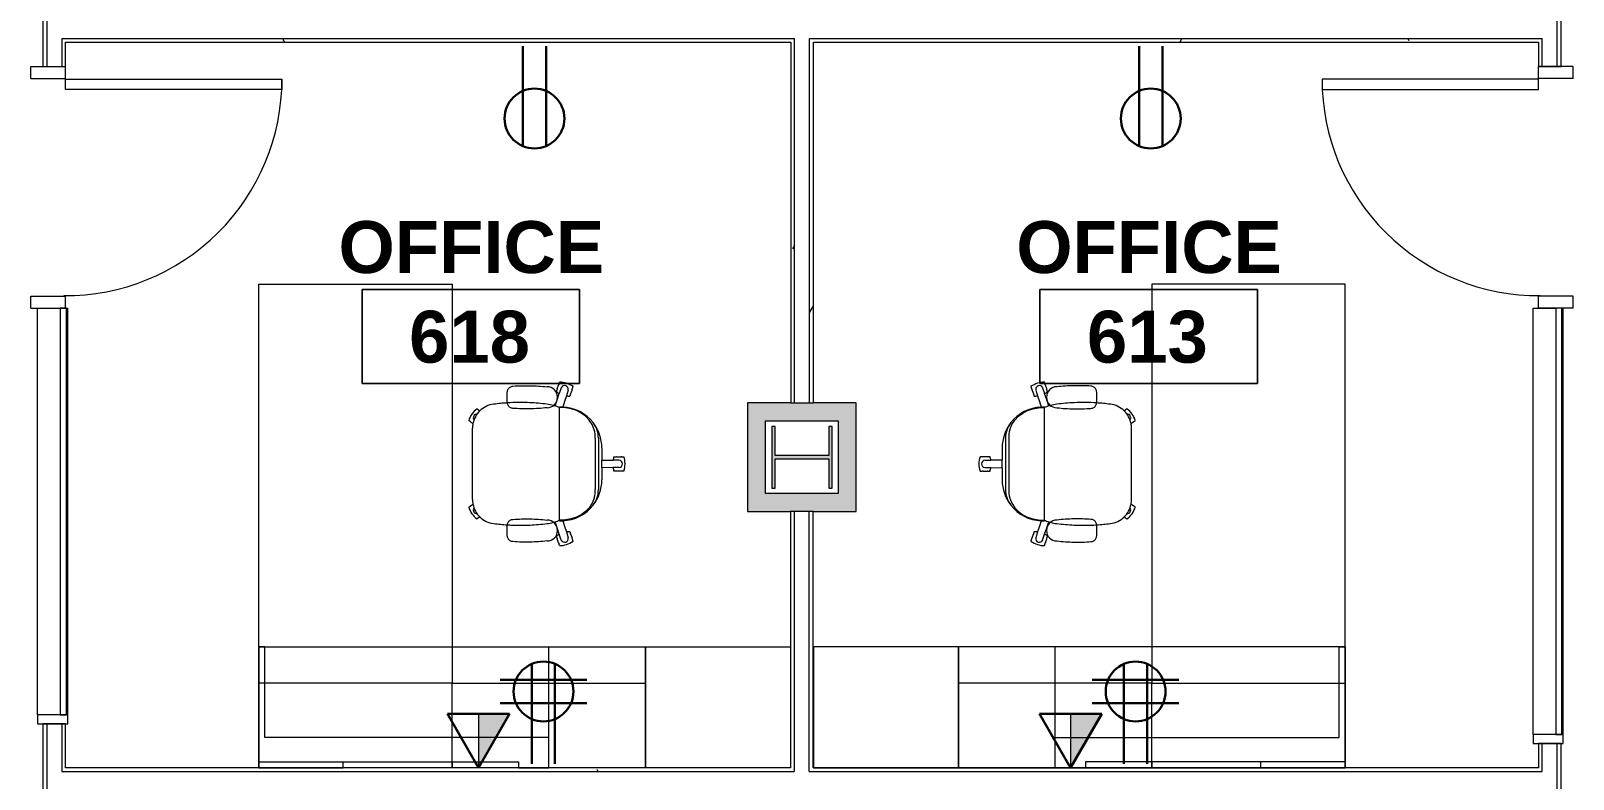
# Model space of a CAD drawing. Header units: inches. Extents: x -1180 to 2011, y -268 to 2143.
# Drawn here: x -905.2 to -649.9, y 920.9 to 1044.6 of the extents above; entities that cross this region are included whole.
import ezdxf

# ---------------------------------------------------------------- set-up
doc = ezdxf.new("R2010")
doc.units = ezdxf.units.IN
doc.header["$MEASUREMENT"] = 0
for name, color, linetype, lineweight in [('A-ANNO-NOTE', 131, 'Continuous', 13), ('A-AREA-IDEN', 2, 'Continuous', 9), ('A-DOOR', 31, 'Continuous', 13), ('A-DOOR-FRAM', 31, 'Continuous', 20), ('A-GLAZ-CURT', 52, 'Continuous', 9), ('A-GLAZ-CWMG', 51, 'Continuous', 13), ('A-WALL', 113, 'Continuous', 13), ('A-WALL-PATT', 111, 'Continuous', 13), ('I-FURN', 30, 'Continuous', 9), ('I-WALL', 2, 'Continuous', 13), ('S-COLS', 52, 'Continuous', 13)]:
    doc.layers.add(name, color=color, linetype=linetype, lineweight=lineweight)
doc.styles.add('Swis721 Lt BT_B', font='', dxfattribs={"height": 8.583975})
doc.styles.get('Swis721 Lt BT_B').set_extended_font_data('Swis721 Lt BT', bold=True)
pattern_1 = [(0, (0, 0), (30.72, 7.68), [1.267, -21.773, 1.267, -21.773, -122.88]), (0, (0, 0), (30.72, 7.68), [-46.08, 1.267, -44.813, 1.267, -21.773, -53.76]), (0, (0, 0), (30.72, 7.68), [-115.2, 1.267, -14.093, 1.267, -37.133]), (120, (11.52, 3.84), (-22.011075, 22.7643), [1.267, -21.773, 1.267, -21.773, -122.88]), (120, (11.52, 3.84), (-22.011075, 22.7643), [-46.08, 1.267, -44.813, 1.267, -21.773, -53.76]), (120, (11.52, 3.84), (-22.011075, 22.7643), [-115.2, 1.267, -14.093, 1.267, -37.133]), (240, (15.36, 19.2), (-8.708925, -30.4443), [1.267, -21.773, 1.267, -21.773, -122.88]), (240, (15.36, 19.2), (-8.708925, -30.4443), [-46.08, 1.267, -44.813, 1.267, -21.773, -53.76]), (240, (15.36, 19.2), (-8.708925, -30.4443), [-115.2, 1.267, -14.093, 1.267, -37.133])]

# ---------------------------------------------------------------- blocks, each defined once
blk = doc.blocks.new('HP-Bearing Pile-Column - HP10X57-5580024-6TH FLOOR POWER _ SIGNAL')
at = {"layer": 'S-COLS', "lineweight": 9}
blk.add_hatch(color=7, dxfattribs=at).paths.add_polyline_path([(-5.1, 5), (-5.1, 4.435), (-0.2825, 4.435), (-0.2825, -4.435), (-5.1, -4.435), (-5.1, -5), (5.1, -5), (5.1, -4.435), (0.2825, -4.435), (0.2825, 4.435), (5.1, 4.435), (5.1, 5), (-4.9623, 5)], flags=0)
at = {"layer": 'S-COLS', "color": 8, "lineweight": 20}
for p, q in [((5.1, 5), (-5.1, 5)), ((-5.1, 5), (-5.1, 4.435)), ((-5.1, 4.435), (-0.2825, 4.435)), ((-0.2825, 4.435), (-0.2825, -4.435)), ((0.2825, -4.435), (0.2825, 4.435)), ((0.2825, 4.435), (5.1, 4.435)), ((5.1, 4.435), (5.1, 5)), ((-0.2825, -4.435), (-5.1, -4.435)), ((-5.1, -4.435), (-5.1, -5)), ((-5.1, -5), (5.1, -5)), ((5.1, -4.435), (0.2825, -4.435)), ((5.1, -5), (5.1, -4.435))]:
    blk.add_line(p, q, dxfattribs=at)
blk = doc.blocks.new('Single Flush - OTJ_SOLIDFLUSH_ALUM-5011040-6TH FLOOR POWER _ SIGNAL')
at = {"layer": 'A-DOOR', "lineweight": 20}
for p, q in [((16.15625, -1.875), (17.90625, -1.875)), ((16.15625, -37.6875), (16.15625, -1.875)), ((17.90625, -1.875), (17.90625, -37.6875)), ((17.90625, -37.6875), (16.15625, -37.6875))]:
    blk.add_line(p, q, dxfattribs=at)
at = {"layer": 'A-DOOR', "lineweight": 9}
blk.add_arc((17.90625, -1.875), 35.8125, 179.5, 270, dxfattribs=at)
at = {"layer": 'A-DOOR-FRAM'}
for p, q in [((-20, 3.875), (-20, -1.875)), ((-20, 3.875), (-18, 3.875)), ((-18, 3.875), (-18, -1.875)), ((18.000004, 3.875), (18.000004, -1.875)), ((18.000004, 3.875), (20.000004, 3.875)), ((20.000004, 3.875), (20.000004, -1.875)), ((-20, -1.875), (-18, -1.875)), ((18.000004, -1.875), (20.000004, -1.875))]:
    blk.add_line(p, q, dxfattribs=at)
blk = doc.blocks.new('Table-Teknion-Credenza_Top_for_Freestanding_Storage - CJCT20064-V45-6TH FLOOR POWER _ SIGNAL')
at = {"layer": 'I-FURN'}
for p, q in [((-32, 10), (32, 10)), ((-32, -9), (-32, 10)), ((32, 10), (32, 4)), ((32, 4), (32, -10)), ((-32, -10), (-32, -9)), ((32, -10), (-15.97, -10))]:
    blk.add_line(p, q, dxfattribs=at)
blk = doc.blocks.new('Storage-Teknion-Wall_Panel_Open_Shelves - CJWO3HF1432-V29-6TH FLOOR POWER _ SIGNAL')
at = {"layer": 'I-FURN'}
for p, q in [((-16, 13), (16, 13)), ((-16, -1), (-16, 13)), ((16, 13), (16, -1)), ((16, -1), (-16, -1))]:
    blk.add_line(p, q, dxfattribs=at)
blk = doc.blocks.new('Storage-Teknion-Wall_Panel_Under_Wall_Mount_Storage_Tackable - CJWUT2HF32-V30-6TH FLOOR POWER _ SIGNAL')
at = {"layer": 'I-FURN'}
for p, q in [((-16, 1), (16, 1)), ((-16, 0), (-16, 1)), ((16, 0), (-16, 0)), ((16, 1), (16, 0))]:
    blk.add_line(p, q, dxfattribs=at)
blk = doc.blocks.new('Support-Teknion-Power_Trunk_with_End_Gable - CJPTG292048-V31-6TH FLOOR POWER _ SIGNAL')
at = {"layer": 'I-FURN'}
for p, q in [((-19, 5), (-24, 5)), ((-24, 5), (-24, 0)), ((-19, 4), (-19, 5)), ((10, 4), (-19, 4)), ((24, 5), (10, 5)), ((10, 5), (10, 4)), ((24, 4), (24, 5)), ((24, -9), (24, 4)), ((-24, 0), (-8, 0)), ((-8, 0), (23, 0)), ((23, 0), (23, -9)), ((23, -9), (23, -15)), ((24, -15), (24, -9)), ((23, -15), (24, -15))]:
    blk.add_line(p, q, dxfattribs=at)
blk = doc.blocks.new('Table-Teknion-Run_Off_Fixed_Journal_Leg - CJRF3266-5502741-6TH FLOOR POWER _ SIGNAL')
at = {"layer": 'I-FURN'}
for p, q in [((-33, 16), (33, 16)), ((-33, -16), (-33, 16)), ((33, 16), (33, -16)), ((33, -16), (-33, -16))]:
    blk.add_line(p, q, dxfattribs=at)
blk = doc.blocks.new('Storage-Teknion-Tower_Pedestal_Coat_and_Open_Shelves - CJTPF692024-5502742-6TH FLOOR POWER _ SIGNAL')
at = {"layer": 'I-FURN'}
for p, q in [((-12, 0), (12, 0)), ((-12, -20), (-12, 0)), ((12, 0), (12, -20)), ((12, -20), (-12, -20))]:
    blk.add_line(p, q, dxfattribs=at)
blk = doc.blocks.new('Chair-Teknion-Projek - No Headrest_  Fixed T-Arms-V46-6TH FLOOR POWER _ SIGNAL')
at = {"layer": 'I-FURN'}
for p, q in [((-8.86, 10.18), (-9.08, 10.49)), ((-7.17, 11.87), (-6.95, 11.57)), ((-6.88, 11.48), (-6.65, 11.17)), ((-5.91, 11.24), (5.91, 11.24)), ((6.65, 11.17), (6.88, 11.48)), ((6.95, 11.57), (7.17, 11.87)), ((9.08, 10.49), (8.86, 10.18)), ((-8.76, 10.04), (-8.79, 10.09)), ((8.79, 10.09), (8.76, 10.04)), ((-11.87, 5.48), (-11.02, 5.48)), ((-11.02, 5.48), (-10.17, 5.48)), ((10.17, 5.48), (11.02, 5.48)), ((11.02, 5.48), (11.87, 5.48)), ((-13.51, -3.15), (-13.15, -3.03)), ((-13.04, -2.99), (-12.4, -2.79)), ((-12.59, -3.46), (-11.62, -3.13)), ((-11.67, -5.03), (-12.31, -5.24)), ((-12.29, -2.75), (-11.93, -2.64)), ((-11.24, -4.3), (-12.21, -4.6)), ((-11.2, -4.88), (-11.56, -5)), ((-9.39, -3.16), (9.39, -3.16)), ((11.56, -5), (11.2, -4.88)), ((12.22, -4.6), (11.24, -4.3)), ((12.59, -3.46), (11.62, -3.13)), ((12.31, -5.24), (11.67, -5.03)), ((11.93, -2.64), (12.29, -2.75)), ((12.4, -2.79), (13.04, -2.99)), ((13.15, -3.03), (13.51, -3.15)), ((-12.42, -5.28), (-12.78, -5.39)), ((12.78, -5.39), (12.42, -5.28)), ((4.23, -9.07), (-4.23, -9.07)), ((4.23, -9.61), (-4.23, -9.61)), ((-0.63, -10.17), (-2.65, -10.17)), ((-0.61, -12.02), (-0.63, -10.17)), ((-0.63, -10.17), (0.64, -10.17)), ((0.64, -10.17), (0.61, -12.02)), ((2.65, -10.17), (0.64, -10.17)), ((-1.18, -12.54), (-1.18, -12.17)), ((-1.18, -13.33), (-1.18, -12.66)), ((-0.6, -13.04), (-0.61, -12.02)), ((0.6, -13.04), (0.61, -12.02)), ((1.18, -12.17), (1.18, -12.54)), ((1.18, -12.66), (1.18, -13.33)), ((-1.18, -13.82), (-1.18, -13.45)), ((1.18, -13.45), (1.18, -13.82))]:
    blk.add_line(p, q, dxfattribs=at)
at = {"layer": 'I-FURN', "flags": 128}
for points in [[(-11.62, -3.13), (-10.6, -2.79), (-9.58, -2.44)], [(9.58, -2.44), (10.6, -2.79), (11.62, -3.13)], [(-9.39, -3.72), (-10.32, -4.01), (-11.24, -4.3)], [(11.24, -4.3), (10.32, -4.01), (9.39, -3.72)]]:
    blk.add_lwpolyline(points, dxfattribs=at)
at = {"layer": 'I-FURN'}
for centre, radius, start, end in [((-6.1, 8.39), 3.64, 107.0766, 144.9234), ((-5.91, 7.24), 4, 100.7159, 135.4062), ((-7.64, 10.51), 0.6, 53.6044, 182.0177), ((-7, 11.54), 0.062, 320.5051, 36), ((-6.93, 11.44), 0.062, 36, 111.4949), ((-5.91, 7.24), 4, 90, 100.7159), ((5.91, 7.24), 4, 79.2841, 90), ((5.91, 7.24), 4, 44.5938, 79.2841), ((6.93, 11.44), 0.062, 68.5051, 144), ((7, 11.54), 0.062, 144, 219.4949), ((6.1, 8.39), 3.64, 35.0766, 72.9234), ((7.64, 10.51), 0.6, 357.9823, 126.3956), ((24.63, 3.33), 34.78, 172.7165, 176.4781), ((-5.91, 7.24), 4, 135.4062, 172.7165), ((-8.81, 10.22), 0.062, 216, 291.4949), ((-8.74, 10.12), 0.062, 140.5051, 216), ((5.91, 7.24), 4, 7.2835, 44.5938), ((8.81, 10.22), 0.062, 248.5051, 324), ((8.74, 10.12), 0.062, 324, 39.4949), ((-24.63, 3.33), 34.78, 3.5219, 7.2835), ((24.63, 3.33), 34.78, 176.4781, 177.6543), ((-24.63, 3.33), 34.78, 357.4079, 3.5219), ((24.63, 3.33), 34.78, 177.6543, 182.5921), ((24.25, 3.32), 34.4, 182.6596, 187.3663), ((-24.25, 3.32), 34.4, 352.6337, 355.0203), ((-24.25, 3.32), 34.4, 355.0203, 357.3404), ((-11.07, -1.13), 1.68, 178.9486, 271.7629), ((-10.97, -1.13), 1.68, 268.2371, 1.0513), ((-1.73, -0.04), 8.21, 187.3674, 194.9992), ((-1.73, -0.04), 8.21, 194.9992, 196.9886), ((-5.24, -1.24), 4.5, 195.45, 205.2697), ((10.97, -1.13), 1.68, 178.9487, 271.7629), ((5.25, -1.25), 4.49, 334.7208, 344.5595), ((1.73, -0.04), 8.21, 343.0114, 345.0008), ((1.73, -0.04), 8.21, 345.0008, 352.6326), ((11.07, -1.13), 1.68, 268.2371, 1.0514), ((-9.87, -3.21), 3.64, 179.0766, 216.9234), ((-13.13, -3.09), 0.062, 32.5051, 108), ((-13.02, -3.05), 0.062, 108, 183.4949), ((-12.36, -4.01), 0.6, 112.6052, 284.2997), ((-12.38, -2.85), 0.062, 32.5051, 108), ((-12.27, -2.81), 0.062, 108, 183.4949), ((-14.86, -4.83), 3.65, 27.6577, 36.875), ((-11.69, -4.98), 0.062, 288, 3.4949), ((-11.58, -4.94), 0.062, 212.5051, 288), ((-14.86, -4.83), 3.65, 359.125, 8.3423), ((-3.3, -3.44), 6.1, 177.3817, 182.6183), ((-2.64, -3.42), 6.76, 182.5778, 231.7498), ((2.64, -3.42), 6.76, 308.2502, 357.4222), ((2.64, -3.42), 6.76, 357.298, 2.149), ((14.86, -4.83), 3.65, 171.6577, 180.875), ((11.58, -4.94), 0.062, 252, 327.4949), ((14.86, -4.83), 3.65, 143.125, 152.3423), ((11.69, -4.98), 0.062, 176.5051, 252), ((12.36, -4.01), 0.6, 256.6052, 67.3948), ((12.27, -2.81), 0.062, 356.5051, 72), ((12.38, -2.85), 0.062, 72, 147.4949), ((9.87, -3.21), 3.64, 323.0766, 0.9234), ((13.02, -3.05), 0.062, 356.5051, 72), ((13.13, -3.09), 0.062, 72, 147.4949), ((-12.44, -5.22), 0.062, 288, 3.4949), ((-12.33, -5.18), 0.062, 212.5051, 288), ((12.33, -5.18), 0.062, 252, 327.4949), ((12.44, -5.22), 0.062, 176.5051, 252), ((-2.65, -3.42), 6.75, 231.7498, 270), ((-4.23, -5.34), 4.26, 232.4396, 249.1668), ((-4.23, -5.34), 4.26, 249.1668, 270), ((-4.46, -4.82), 4.25, 253.6072, 273.1858), ((2.65, -3.42), 6.75, 270, 308.2502), ((4.46, -4.82), 4.25, 266.8142, 286.3928), ((4.23, -5.34), 4.26, 270, 290.8332), ((4.23, -5.34), 4.26, 290.8332, 307.5604), ((0, -15.62), 3.65, 99.6577, 108.875), ((-1.12, -12.54), 0.062, 180, 255.4949), ((-1.12, -12.66), 0.062, 104.5051, 180), ((0, -15.62), 3.65, 71.125, 80.3423), ((1.12, -12.54), 0.062, 284.5051, 0), ((1.12, -12.66), 0.062, 360, 75.4949), ((-1.12, -13.33), 0.062, 180, 255.4949), ((-1.12, -13.45), 0.062, 104.5051, 180), ((0, -10.37), 3.64, 251.0766, 288.9234), ((0, -12.99), 0.6, 184.6052, 355.3948), ((1.12, -13.33), 0.062, 284.5051, 360), ((1.12, -13.45), 0.062, 360, 75.4949)]:
    blk.add_arc(centre, radius, start, end, dxfattribs=at)
for points in [[(-12.86, 4.54), (-12.85, 4.63), (-12.82, 4.79), (-12.71, 5.02), (-12.55, 5.21), (-12.35, 5.36), (-12.12, 5.46), (-11.95, 5.48), (-11.87, 5.48)], [(-10.17, 5.48), (-10.08, 5.48), (-9.92, 5.46), (-9.68, 5.36), (-9.48, 5.21), (-9.32, 5.02), (-9.21, 4.79), (-9.18, 4.63), (-9.18, 4.54)], [(9.18, 4.54), (9.18, 4.63), (9.21, 4.79), (9.32, 5.02), (9.48, 5.21), (9.68, 5.36), (9.92, 5.46), (10.08, 5.48), (10.17, 5.48)], [(11.87, 5.48), (11.95, 5.48), (12.12, 5.46), (12.35, 5.36), (12.55, 5.21), (12.71, 5.02), (12.82, 4.79), (12.85, 4.63), (12.86, 4.54)], [(-12.75, -1.09), (-12.85, -0.16), (-12.97, 1.72), (-12.93, 3.6), (-12.86, 4.54)], [(-9.18, 4.54), (-9.11, 3.6), (-9.06, 1.72), (-9.18, -0.16), (-9.29, -1.09)], [(9.29, -1.09), (9.18, -0.16), (9.06, 1.72), (9.11, 3.6), (9.18, 4.54)], [(12.86, 4.54), (12.93, 3.6), (12.97, 1.72), (12.85, -0.16), (12.75, -1.09)], [(-5.66, -8.9), (-8.07, -8.21), (-9.33, -5.79), (-9.33, -3.16)], [(5.66, -8.9), (8.07, -8.21), (9.33, -5.79), (9.33, -3.16)]]:
    blk.add_open_spline(points, degree=3, dxfattribs=at)
blk = doc.blocks.new('Storage-Teknion-Pedestal_Unfinished_Top_2_High - CJPCSB2016-V33-6TH FLOOR POWER _ SIGNAL')
at = {"layer": 'I-FURN'}
for p, q in [((-8, 0), (8, 0)), ((-8, -6), (-8, 0)), ((8, 0), (8, -6)), ((-8, -20), (-8, -6)), ((8, -6), (8, -20)), ((8, -20), (-8, -20))]:
    blk.add_line(p, q, dxfattribs=at)
blk = doc.blocks.new('Single Flush - OTJ_SOLIDFLUSH_ALUM-5015488-6TH FLOOR POWER _ SIGNAL')
at = {"layer": 'A-DOOR', "lineweight": 20}
for p, q in [((16.15625, 37.6875), (16.15625, 1.875)), ((17.90625, 37.6875), (16.15625, 37.6875)), ((17.90625, 1.875), (17.90625, 37.6875)), ((16.15625, 1.875), (17.90625, 1.875))]:
    blk.add_line(p, q, dxfattribs=at)
at = {"layer": 'A-DOOR', "lineweight": 9}
blk.add_arc((17.90625, 1.875), 35.8125, 90, 180.5, dxfattribs=at)
at = {"layer": 'A-DOOR-FRAM'}
for p, q in [((-20, -3.875), (-20, 1.875)), ((-20, 1.875), (-18, 1.875)), ((-18, -3.875), (-18, 1.875)), ((18.000004, -3.875), (18.000004, 1.875)), ((18.000004, 1.875), (20.000004, 1.875)), ((20.000004, -3.875), (20.000004, 1.875)), ((-20, -3.875), (-18, -3.875)), ((18.000004, -3.875), (20.000004, -3.875))]:
    blk.add_line(p, q, dxfattribs=at)
blk = doc.blocks.new('Table-Teknion-Credenza_Top_for_Freestanding_Storage - CJCT20064-5487135-6TH FLOOR POWER _ SIGNAL')
at = {"layer": 'I-FURN'}
for p, q in [((32, 10), (-32, 10)), ((-32, 10), (-32, 9)), ((-32, 9), (-32, -10)), ((32, -4), (32, 10)), ((32, -10), (32, -4)), ((-32, -10), (32, -10))]:
    blk.add_line(p, q, dxfattribs=at)
blk = doc.blocks.new('Storage-Teknion-Wall_Panel_Open_Shelves - CJWO3HF1432-5487147-6TH FLOOR POWER _ SIGNAL')
at = {"layer": 'I-FURN'}
for p, q in [((16, 1), (-16, 1)), ((-16, 1), (-16, -13)), ((16, -13), (16, 1)), ((-16, -13), (16, -13))]:
    blk.add_line(p, q, dxfattribs=at)
blk = doc.blocks.new('Storage-Teknion-Wall_Panel_Under_Wall_Mount_Storage_Tackable - CJWUT2HF32-5487149-6TH FLOOR POWER _ SIGNAL')
at = {"layer": 'I-FURN'}
for p, q in [((16, 0), (-16, 0)), ((-16, 0), (-16, -1)), ((-16, -1), (16, -1)), ((16, -1), (16, 0))]:
    blk.add_line(p, q, dxfattribs=at)
blk = doc.blocks.new('Support-Teknion-Power_Trunk_with_End_Gable - CJPTG292048-5487975-6TH FLOOR POWER _ SIGNAL')
at = {"layer": 'I-FURN'}
for p, q in [((23, 15), (24, 15)), ((23, 9), (23, 15)), ((24, 15), (24, 9)), ((23, 0), (23, 9)), ((24, 9), (24, -4)), ((-24, 0), (-8, 0)), ((-24, -5), (-24, 0)), ((-8, 0), (23, 0)), ((-19, -5), (-24, -5)), ((-19, -4), (-19, -5)), ((10, -4), (-19, -4)), ((10, -5), (10, -4)), ((24, -5), (10, -5)), ((24, -4), (24, -5))]:
    blk.add_line(p, q, dxfattribs=at)
blk = doc.blocks.new('Table-Teknion-Run_Off_Fixed_Journal_Leg - CJRF3266-5487157-6TH FLOOR POWER _ SIGNAL')
at = {"layer": 'I-FURN'}
for p, q in [((33, 16), (-33, 16)), ((-33, 16), (-33, -16)), ((33, -16), (33, 16)), ((-33, -16), (33, -16))]:
    blk.add_line(p, q, dxfattribs=at)
blk = doc.blocks.new('Storage-Teknion-Tower_Pedestal_Coat_and_Open_Shelves - CJTPF692024-5487170-6TH FLOOR POWER _ SIGNAL')
at = {"layer": 'I-FURN'}
for p, q in [((12, 20), (-12, 20)), ((-12, 20), (-12, 0)), ((12, 0), (12, 20)), ((-12, 0), (12, 0))]:
    blk.add_line(p, q, dxfattribs=at)
blk = doc.blocks.new('Chair-Teknion-Projek - No Headrest_  Fixed T-Arms-5429065-6TH FLOOR POWER _ SIGNAL')
at = {"layer": 'I-FURN'}
for p, q in [((-1.18, 13.82), (-1.18, 13.45)), ((-1.18, 13.33), (-1.18, 12.66)), ((-0.6, 13.04), (-0.61, 12.02)), ((0.6, 13.04), (0.61, 12.02)), ((1.18, 13.45), (1.18, 13.82)), ((1.18, 12.66), (1.18, 13.33)), ((-1.18, 12.54), (-1.18, 12.17)), ((-0.61, 12.02), (-0.63, 10.17)), ((0.64, 10.17), (0.61, 12.02)), ((1.18, 12.17), (1.18, 12.54)), ((4.23, 9.61), (-4.23, 9.61)), ((4.23, 9.07), (-4.23, 9.07)), ((-0.63, 10.17), (-2.65, 10.17)), ((-0.63, 10.17), (0.64, 10.17)), ((2.65, 10.17), (0.64, 10.17)), ((-12.42, 5.28), (-12.78, 5.39)), ((-11.67, 5.03), (-12.31, 5.24)), ((12.31, 5.24), (11.67, 5.03)), ((12.78, 5.39), (12.42, 5.28)), ((-13.51, 3.15), (-13.15, 3.03)), ((-13.04, 2.99), (-12.4, 2.79)), ((-12.59, 3.46), (-11.62, 3.13)), ((-12.29, 2.75), (-11.93, 2.64)), ((-11.24, 4.3), (-12.21, 4.6)), ((-11.2, 4.88), (-11.56, 5)), ((-9.39, 3.16), (9.39, 3.16)), ((11.56, 5), (11.2, 4.88)), ((12.22, 4.6), (11.24, 4.3)), ((12.59, 3.46), (11.62, 3.13)), ((11.93, 2.64), (12.29, 2.75)), ((12.4, 2.79), (13.04, 2.99)), ((13.15, 3.03), (13.51, 3.15)), ((-11.87, -5.48), (-11.02, -5.48)), ((-11.02, -5.48), (-10.17, -5.48)), ((10.17, -5.48), (11.02, -5.48)), ((11.02, -5.48), (11.87, -5.48)), ((-8.86, -10.18), (-9.08, -10.49)), ((-8.76, -10.04), (-8.79, -10.09)), ((8.79, -10.09), (8.76, -10.04)), ((9.08, -10.49), (8.86, -10.18)), ((-7.17, -11.87), (-6.95, -11.57)), ((-6.88, -11.48), (-6.65, -11.17)), ((-5.91, -11.24), (5.91, -11.24)), ((6.65, -11.17), (6.88, -11.48)), ((6.95, -11.57), (7.17, -11.87))]:
    blk.add_line(p, q, dxfattribs=at)
at = {"layer": 'I-FURN', "flags": 128}
for points in [[(-11.62, 3.13), (-10.6, 2.79), (-9.58, 2.44)], [(-9.39, 3.72), (-10.32, 4.01), (-11.24, 4.3)], [(11.24, 4.3), (10.32, 4.01), (9.39, 3.72)], [(9.58, 2.44), (10.6, 2.79), (11.62, 3.13)]]:
    blk.add_lwpolyline(points, dxfattribs=at)
at = {"layer": 'I-FURN'}
for centre, radius, start, end in [((0, 10.37), 3.64, 71.0766, 108.9234), ((-1.12, 13.45), 0.062, 180, 255.4949), ((-1.12, 13.33), 0.062, 104.5051, 180), ((0, 12.99), 0.6, 4.6052, 175.3948), ((1.12, 13.45), 0.062, 284.5051, 0), ((1.12, 13.33), 0.062, 0, 75.4949), ((-1.12, 12.66), 0.062, 180, 255.4949), ((-1.12, 12.54), 0.062, 104.5051, 180), ((0, 15.62), 3.65, 251.125, 260.3423), ((0, 15.62), 3.65, 279.6577, 288.875), ((1.12, 12.66), 0.062, 284.5051, 0), ((1.12, 12.54), 0.062, 360, 75.4949), ((-2.64, 3.42), 6.76, 128.2502, 177.4222), ((-2.65, 3.42), 6.75, 90, 128.2502), ((-4.23, 5.34), 4.26, 110.8332, 127.5604), ((-4.23, 5.34), 4.26, 90, 110.8332), ((-4.46, 4.82), 4.25, 86.8142, 106.3928), ((2.65, 3.42), 6.75, 51.7498, 90), ((4.23, 5.34), 4.26, 69.1668, 90), ((4.46, 4.82), 4.25, 73.6072, 93.1858), ((4.23, 5.34), 4.26, 52.4396, 69.1668), ((2.64, 3.42), 6.76, 2.5778, 51.7498), ((-9.87, 3.21), 3.64, 143.0766, 180.9234), ((-12.44, 5.22), 0.062, 356.5051, 72), ((-12.33, 5.18), 0.062, 72, 147.4949), ((12.33, 5.18), 0.062, 32.5051, 108), ((12.44, 5.22), 0.062, 108, 183.4949), ((9.87, 3.21), 3.64, 359.0766, 36.9234), ((-13.13, 3.09), 0.062, 252, 327.4949), ((-13.02, 3.05), 0.062, 176.5051, 252), ((-12.36, 4.01), 0.6, 75.7003, 247.3948), ((-11.07, 1.13), 1.68, 88.2371, 181.0514), ((-12.38, 2.85), 0.062, 252, 327.4949), ((-12.27, 2.81), 0.062, 176.5051, 252), ((-14.86, 4.83), 3.65, 323.125, 332.3423), ((-11.69, 4.98), 0.062, 356.5051, 72), ((-11.58, 4.94), 0.062, 72, 147.4949), ((-14.86, 4.83), 3.65, 351.6577, 0.875), ((-10.97, 1.13), 1.68, 358.9487, 91.7629), ((-5.24, 1.24), 4.5, 154.7303, 164.55), ((-3.3, 3.44), 6.1, 177.3817, 182.6183), ((10.97, 1.13), 1.68, 88.2371, 181.0513), ((5.25, 1.25), 4.49, 15.4405, 25.2792), ((2.64, 3.42), 6.76, 357.851, 2.702), ((11.07, 1.13), 1.68, 358.9486, 91.7629), ((14.86, 4.83), 3.65, 179.125, 188.3423), ((11.58, 4.94), 0.062, 32.5051, 108), ((14.86, 4.83), 3.65, 207.6577, 216.875), ((11.69, 4.98), 0.062, 108, 183.4949), ((12.36, 4.01), 0.6, 292.6052, 103.3948), ((12.27, 2.81), 0.062, 288, 3.4949), ((12.38, 2.85), 0.062, 212.5051, 288), ((13.02, 3.05), 0.062, 288, 3.4949), ((13.13, 3.09), 0.062, 212.5051, 288), ((24.25, -3.32), 34.4, 172.6337, 177.3404), ((-1.73, 0.04), 8.21, 165.0008, 172.6326), ((-1.73, 0.04), 8.21, 163.0114, 165.0008), ((1.73, 0.04), 8.21, 14.9992, 16.9886), ((1.73, 0.04), 8.21, 7.3674, 14.9992), ((-24.25, -3.32), 34.4, 2.6596, 7.3663), ((24.63, -3.33), 34.78, 177.4079, 183.5219), ((-24.63, -3.33), 34.78, 356.4781, 2.5921), ((24.63, -3.33), 34.78, 183.5219, 187.2835), ((-24.63, -3.33), 34.78, 352.7165, 356.4781), ((-5.91, -7.24), 4, 187.2835, 224.5938), ((-8.81, -10.22), 0.062, 68.5051, 144), ((-8.74, -10.12), 0.062, 144, 219.4949), ((-5.91, -7.24), 4, 224.5938, 259.2841), ((5.91, -7.24), 4, 280.7159, 315.4062), ((5.91, -7.24), 4, 315.4062, 352.7165), ((8.74, -10.12), 0.062, 320.5051, 36), ((8.81, -10.22), 0.062, 36, 111.4949), ((-6.1, -8.39), 3.64, 215.0766, 252.9234), ((-7.64, -10.51), 0.6, 177.9823, 306.3956), ((-6.93, -11.44), 0.062, 248.5051, 324), ((-7, -11.54), 0.062, 324, 39.4949), ((-5.91, -7.24), 4, 259.2841, 270), ((5.91, -7.24), 4, 270, 280.7159), ((6.93, -11.44), 0.062, 216, 291.4949), ((7, -11.54), 0.062, 140.5051, 216), ((6.1, -8.39), 3.64, 287.0766, 324.9234), ((7.64, -10.51), 0.6, 233.6044, 2.0177)]:
    blk.add_arc(centre, radius, start, end, dxfattribs=at)
for points in [[(-5.66, 8.9), (-8.07, 8.21), (-9.33, 5.79), (-9.33, 3.16)], [(5.66, 8.9), (8.07, 8.21), (9.33, 5.79), (9.33, 3.16)], [(-12.75, 1.09), (-12.85, 0.16), (-12.97, -1.72), (-12.93, -3.6), (-12.86, -4.54)], [(-9.18, -4.54), (-9.11, -3.6), (-9.06, -1.72), (-9.18, 0.16), (-9.29, 1.09)], [(9.29, 1.09), (9.18, 0.16), (9.06, -1.72), (9.11, -3.6), (9.18, -4.54)], [(12.86, -4.54), (12.93, -3.6), (12.97, -1.72), (12.85, 0.16), (12.75, 1.09)], [(-12.86, -4.54), (-12.85, -4.63), (-12.82, -4.79), (-12.71, -5.02), (-12.55, -5.21), (-12.35, -5.36), (-12.12, -5.46), (-11.95, -5.48), (-11.87, -5.48)], [(-10.17, -5.48), (-10.08, -5.48), (-9.92, -5.46), (-9.68, -5.36), (-9.48, -5.21), (-9.32, -5.02), (-9.21, -4.79), (-9.18, -4.63), (-9.18, -4.54)], [(9.18, -4.54), (9.18, -4.63), (9.21, -4.79), (9.32, -5.02), (9.48, -5.21), (9.68, -5.36), (9.92, -5.46), (10.08, -5.48), (10.17, -5.48)], [(11.87, -5.48), (11.95, -5.48), (12.12, -5.46), (12.35, -5.36), (12.55, -5.21), (12.71, -5.02), (12.82, -4.79), (12.85, -4.63), (12.86, -4.54)]]:
    blk.add_open_spline(points, degree=3, dxfattribs=at)
blk = doc.blocks.new('Storage-Teknion-Pedestal_Unfinished_Top_2_High - CJPCSB2016-5487284-6TH FLOOR POWER _ SIGNAL')
at = {"layer": 'I-FURN'}
for p, q in [((8, 20), (-8, 20)), ((-8, 20), (-8, 6)), ((8, 6), (8, 20)), ((-8, 6), (-8, 0)), ((8, 0), (8, 6)), ((-8, 0), (8, 0))]:
    blk.add_line(p, q, dxfattribs=at)
blk = doc.blocks.new('System Panel - Glazed-5821675-6TH FLOOR POWER _ SIGNAL')
at = {"layer": 'A-GLAZ-CURT', "lineweight": 13}
for p, q in [((33.63, 1.75), (-33.63, 1.75)), ((-33.63, 1.75), (-33.63, 0.75)), ((-33.63, 0.75), (33.63, 0.75)), ((33.63, 0.75), (33.63, 1.75))]:
    blk.add_line(p, q, dxfattribs=at)
blk = doc.blocks.new('Rectangular Mullion - 1_5_ x 2_5_ rectangular-5821026-6TH FLOOR POWER _ SIGNAL')
at = {"layer": 'A-GLAZ-CWMG', "lineweight": 20}
for p, q in [((-1.5, 3), (0, 3)), ((-1.5, -2), (-1.5, 3)), ((0, 3), (0, -2)), ((0, -2), (-1.5, -2))]:
    blk.add_line(p, q, dxfattribs=at)
blk = doc.blocks.new('Rectangular Mullion - 1_5_ x 2_5_ rectangular-5821674-6TH FLOOR POWER _ SIGNAL')
at = {"layer": 'A-GLAZ-CWMG', "lineweight": 9}
for p, q in [((-904.05, 998.73), (-900.3, 998.73)), ((-904.05, 931.48), (-904.05, 998.73)), ((-899.3, 998.73), (-899.05, 998.73)), ((-899.05, 931.48), (-899.05, 998.73))]:
    blk.add_line(p, q, dxfattribs=at)
blk = doc.blocks.new('System Panel - Glazed-5820595-6TH FLOOR POWER _ SIGNAL')
at = {"layer": 'A-GLAZ-CURT', "lineweight": 13}
for p, q in [((35.25, 1.75), (-35.25, 1.75)), ((-35.25, 1.75), (-35.25, 0.75)), ((-35.25, 0.75), (35.25, 0.75)), ((35.25, 0.75), (35.25, 1.75))]:
    blk.add_line(p, q, dxfattribs=at)
blk = doc.blocks.new('Rectangular Mullion - 1_5_ x 2_5_ rectangular-5827913-6TH FLOOR POWER _ SIGNAL')
at = {"layer": 'A-GLAZ-CWMG', "lineweight": 9}
for p, q in [((-656.8, 1564.45), (-653.05, 1564.45)), ((-656.8, 1493.95), (-656.8, 1564.45)), ((-652.05, 1564.45), (-651.8, 1564.45)), ((-651.8, 1493.95), (-651.8, 1564.45))]:
    blk.add_line(p, q, dxfattribs=at)
blk = doc.blocks.new('Room Tag - Room Name and Number-3379422-6TH FLOOR POWER _ SIGNAL')
at = {"layer": 'A-AREA-IDEN'}
for p, q in [((-0.1881, -0.1636), (-0.1881, -0.0018)), ((-0.1881, -0.0018), (0.1869, -0.0018)), ((0.1869, -0.0018), (-0.1881, -0.0018)), ((-0.1881, -0.0018), (-0.1881, -0.1636)), ((0.1869, -0.0018), (0.1869, -0.1636)), ((0.1869, -0.1636), (0.1869, -0.0018)), ((0.1869, -0.1636), (-0.1881, -0.1636)), ((-0.1881, -0.1636), (0.1869, -0.1636))]:
    blk.add_line(p, q, dxfattribs=at)

msp = doc.modelspace()

# ---------------------------------------------------------------- hatches: boundary and pattern name
at = {"layer": 'A-ANNO-NOTE', "lineweight": 9}
for points in [[(-831.09, 922.73), (-825.93, 931.66), (-831.09, 931.66)], [(-733.09, 922.73), (-727.93, 931.66), (-733.09, 931.66)]]:
    msp.add_hatch(color=256, dxfattribs=at).paths.add_polyline_path(points, flags=0)
at = {"layer": 'A-WALL-PATT', "lineweight": 9}
h = msp.add_hatch(dxfattribs=at)
h.set_pattern_fill('FP_1', color=256, style=0, pattern_type=2)
h.set_pattern_definition(pattern_1)
h.paths.add_polyline_path([(-778.8, 983.1), (-778.8, 1043.36), (-779.42, 1043.36), (-779.42, 983.1)], flags=0)
h.paths.add_polyline_path([(-778.8, 1045.86), (-778.8, 1166.48), (-779.42, 1166.48), (-779.42, 1045.86)], flags=0)
h = msp.add_hatch(dxfattribs=at)
h.set_pattern_fill('FP_1', color=256, style=0, pattern_type=2)
h.set_pattern_definition(pattern_1)
h.paths.add_polyline_path([(-776.3, 983.1), (-775.67, 983.1), (-775.67, 1043.36), (-776.3, 1043.36), (-776.3, 988)], flags=0)
h.paths.add_polyline_path([(-775.67, 1045.86), (-775.67, 1166.48), (-776.3, 1166.48), (-776.3, 1045.86)], flags=0)
h = msp.add_hatch(dxfattribs=at)
h.set_pattern_fill('FP_1', color=256, style=0, pattern_type=2)
h.set_pattern_definition(pattern_1)
h.paths.add_polyline_path([(-779.42, 1042.73), (-779.42, 1043.36), (-899.42, 1043.36), (-899.42, 1042.73), (-786.51, 1042.73)], flags=0)
h.paths.add_polyline_path([(-655.67, 1042.73), (-655.67, 1043.36), (-775.67, 1043.36), (-775.67, 1042.73), (-656.55, 1042.73)], flags=0)
for points in [[(-783.59, 965.1), (-783.59, 983.1), (-786.59, 983.1), (-786.59, 965.1), (-786.51, 965.1)], [(-778.77, 980.1), (-768.59, 980.1), (-768.59, 983.1), (-783.59, 983.1), (-783.59, 980.1), (-778.8, 980.1)], [(-771.59, 965.1), (-768.59, 965.1), (-768.59, 980.1), (-771.59, 980.1), (-771.59, 968.1)], [(-775.71, 965.1), (-771.59, 965.1), (-771.59, 968.1), (-783.59, 968.1), (-783.59, 965.1), (-776.3, 965.1)]]:
    msp.add_hatch(color=7, dxfattribs=at).paths.add_polyline_path(points, flags=0)
h = msp.add_hatch(dxfattribs=at)
h.set_pattern_fill('FP_1', color=256, style=0, pattern_type=2)
h.set_pattern_definition(pattern_1)
h.paths.add_polyline_path([(-779.46, 798.98), (-778.84, 798.98), (-778.84, 918.98), (-779.46, 918.98), (-779.46, 822.26)], flags=0)
h.paths.add_polyline_path([(-779.46, 922.73), (-778.84, 922.73), (-778.84, 965.1), (-779.46, 965.1), (-779.46, 946.56)], flags=0)
h = msp.add_hatch(dxfattribs=at)
h.set_pattern_fill('FP_1', color=256, style=0, pattern_type=2)
h.set_pattern_definition(pattern_1)
h.paths.add_polyline_path([(-775.71, 798.98), (-775.71, 918.98), (-776.34, 918.98), (-776.34, 798.98)], flags=0)
h.paths.add_polyline_path([(-776.34, 922.73), (-775.71, 922.73), (-775.71, 965.1), (-776.34, 965.1), (-776.34, 922.73)], flags=0)
h = msp.add_hatch(dxfattribs=at)
h.set_pattern_fill('FP_1', color=256, style=0, pattern_type=2)
h.set_pattern_definition(pattern_1)
h.paths.add_polyline_path([(-655.67, 922.11), (-655.67, 922.73), (-776.34, 922.73), (-776.34, 922.11), (-656.55, 922.11)], flags=0)
h.paths.add_polyline_path([(-899.42, 922.11), (-778.84, 922.11), (-778.84, 922.73), (-899.42, 922.73)], flags=0)

# ---------------------------------------------------------------- linework, layer by layer
at = {"layer": 'A-ANNO-NOTE', "lineweight": 30}
for p, q in [((-823.75, 1042.08), (-823.75, 1025.55)), ((-819.91, 1042.08), (-819.91, 1025.55)), ((-721.75, 1042.08), (-721.75, 1025.55)), ((-717.91, 1042.08), (-717.91, 1025.55)), ((-822.26, 923.38), (-822.26, 939.91)), ((-818.43, 923.38), (-818.43, 939.91)), ((-724.26, 923.38), (-724.26, 939.91)), ((-720.43, 923.38), (-720.43, 939.91)), ((-827.52, 937.26), (-813.17, 937.26)), ((-729.52, 937.26), (-715.17, 937.26)), ((-827.52, 933.43), (-813.17, 933.43)), ((-729.52, 933.43), (-715.17, 933.43)), ((-831.09, 922.73), (-836.24, 931.66)), ((-836.24, 931.66), (-825.93, 931.66)), ((-831.09, 922.73), (-825.93, 931.66)), ((-733.09, 922.73), (-738.24, 931.66)), ((-738.24, 931.66), (-727.93, 931.66)), ((-733.09, 922.73), (-727.93, 931.66))]:
    msp.add_line(p, q, dxfattribs=at)
at = {"layer": 'A-ANNO-NOTE', "lineweight": 9}
for p, q in [((-831.09, 922.73), (-825.93, 931.66)), ((-825.93, 931.66), (-831.09, 931.66)), ((-831.09, 931.66), (-831.09, 922.73)), ((-733.09, 922.73), (-727.93, 931.66)), ((-727.93, 931.66), (-733.09, 931.66)), ((-733.09, 931.66), (-733.09, 922.73))]:
    msp.add_line(p, q, dxfattribs=at)
at = {"layer": 'A-ANNO-NOTE', "lineweight": 30}
for centre in [(-821.83, 1030.11), (-719.83, 1030.11), (-820.34, 935.35), (-722.34, 935.35)]:
    msp.add_circle(centre, 4.95, dxfattribs=at)
at = {"layer": 'A-WALL'}
for p, q in [((-902.55, 1050.73), (-902.55, 1038.73)), ((-652.55, 1038.73), (-652.55, 1050.48)), ((-900.05, 1043.36), (-900.05, 1038.73)), ((-900.05, 1043.36), (-778.8, 1043.36)), ((-778.8, 983.1), (-778.8, 1043.36)), ((-776.3, 983.1), (-776.3, 1043.36)), ((-776.3, 1043.36), (-655.05, 1043.36)), ((-655.05, 1038.73), (-655.05, 1043.36)), ((-779.42, 983.1), (-775.67, 983.1)), ((-775.71, 965.1), (-779.46, 965.1)), ((-778.84, 965.1), (-778.84, 922.11)), ((-776.34, 922.11), (-776.34, 965.1)), ((-902.55, 929.98), (-902.55, 914.98)), ((-900.05, 929.98), (-900.05, 922.11)), ((-655.05, 922.11), (-655.05, 926.73)), ((-652.55, 914.98), (-652.55, 926.73)), ((-900.05, 922.11), (-778.84, 922.11)), ((-776.34, 922.11), (-655.05, 922.11))]:
    msp.add_line(p, q, dxfattribs=at)
at = {"layer": 'I-WALL'}
for p, q in [((-903.17, 1050.73), (-903.17, 1038.73)), ((-651.92, 1038.73), (-651.92, 1050.48)), ((-899.42, 1038.73), (-899.42, 1042.73)), ((-899.42, 1042.73), (-779.42, 1042.73)), ((-779.42, 1042.73), (-779.42, 983.1)), ((-775.67, 983.1), (-775.67, 1042.73)), ((-775.67, 1042.73), (-655.67, 1042.73)), ((-655.67, 1042.73), (-655.67, 1038.73)), ((-903.17, 1038.73), (-899.42, 1038.73)), ((-655.67, 1038.73), (-651.92, 1038.73)), ((-779.46, 965.1), (-779.46, 922.73)), ((-775.71, 922.73), (-775.71, 965.1)), ((-899.42, 929.98), (-903.17, 929.98)), ((-903.17, 929.98), (-903.17, 914.98)), ((-899.42, 922.73), (-899.42, 929.98)), ((-655.67, 926.73), (-655.67, 922.73)), ((-651.92, 926.73), (-655.67, 926.73)), ((-651.92, 914.98), (-651.92, 926.73)), ((-779.46, 922.73), (-899.42, 922.73)), ((-655.67, 922.73), (-775.71, 922.73))]:
    msp.add_line(p, q, dxfattribs=at)
at = {"layer": 'I-WALL', "color": 8, "lineweight": 20}
for p, q in [((-786.59, 983.1), (-786.59, 965.1)), ((-779.42, 983.1), (-786.59, 983.1)), ((-768.59, 983.1), (-775.67, 983.1)), ((-768.59, 965.1), (-768.59, 983.1)), ((-783.59, 968.1), (-783.59, 980.1)), ((-783.59, 980.1), (-771.59, 980.1)), ((-771.59, 980.1), (-771.59, 968.1)), ((-771.59, 968.1), (-783.59, 968.1)), ((-786.59, 965.1), (-779.46, 965.1)), ((-775.71, 965.1), (-768.59, 965.1))]:
    msp.add_line(p, q, dxfattribs=at)

# ---------------------------------------------------------------- block references
at = {"layer": 'A-AREA-IDEN', "xscale": 95.99999999999994, "yscale": 95.99999999999994, "zscale": 95.99999999999994}
for p in [(-832.29, 1002), (-720.12, 1002)]:
    msp.add_blockref('Room Tag - Room Name and Number-3379422-6TH FLOOR POWER _ SIGNAL', p, dxfattribs=at)
at = {"layer": 'A-DOOR'}
for name, p, rotation in [('Single Flush - OTJ_SOLIDFLUSH_ALUM-5011040-6TH FLOOR POWER _ SIGNAL', (-901.3, 1018.73), 89.9999999999999), ('Single Flush - OTJ_SOLIDFLUSH_ALUM-5015488-6TH FLOOR POWER _ SIGNAL', (-653.8, 1018.73), 89.99999999999991)]:
    msp.add_blockref(name, p, dxfattribs=dict(at, rotation=rotation))
at = {"layer": 'A-GLAZ-CURT'}
for name, p, rotation in [('System Panel - Glazed-5821675-6TH FLOOR POWER _ SIGNAL', (-901.05, 965.1), 269.9999999999998), ('System Panel - Glazed-5820595-6TH FLOOR POWER _ SIGNAL', (-653.55, 963.48), 269.9999999999999)]:
    msp.add_blockref(name, p, dxfattribs=dict(at, rotation=rotation))
at = {"layer": 'A-GLAZ-CWMG', "lineweight": 9}
for name, p in [('Rectangular Mullion - 1_5_ x 2_5_ rectangular-5821674-6TH FLOOR POWER _ SIGNAL', (0, 0)), ('Rectangular Mullion - 1_5_ x 2_5_ rectangular-5827913-6TH FLOOR POWER _ SIGNAL', (0.25, -565.72))]:
    msp.add_blockref(name, p, dxfattribs=at)
at = {"layer": 'A-GLAZ-CWMG', "lineweight": 9, "extrusion": (0, 0, -1)}
for p, rotation in [((901.05, 929.98), 270.0000000000002), ((653.55, 926.73), 270.0000000000001)]:
    msp.add_blockref('Rectangular Mullion - 1_5_ x 2_5_ rectangular-5821026-6TH FLOOR POWER _ SIGNAL', p, dxfattribs=dict(at, rotation=rotation))
at = {"layer": 'I-FURN'}
for name, p, rotation in [('Table-Teknion-Run_Off_Fixed_Journal_Leg - CJRF3266-5502741-6TH FLOOR POWER _ SIGNAL', (-851.46, 969.73), 270.0000000000006), ('Table-Teknion-Run_Off_Fixed_Journal_Leg - CJRF3266-5487157-6TH FLOOR POWER _ SIGNAL', (-703.64, 969.73), 269.9999999999994), ('Chair-Teknion-Projek - No Headrest_  Fixed T-Arms-V46-6TH FLOOR POWER _ SIGNAL', (-820.84, 972.99), 90.00000000000077), ('Chair-Teknion-Projek - No Headrest_  Fixed T-Arms-5429065-6TH FLOOR POWER _ SIGNAL', (-734.26, 972.99), 89.99999999999925), ('Support-Teknion-Power_Trunk_with_End_Gable - CJPTG292048-V31-6TH FLOOR POWER _ SIGNAL', (-843.46, 927.73), 180), ('Storage-Teknion-Tower_Pedestal_Coat_and_Open_Shelves - CJTPF692024-5487170-6TH FLOOR POWER _ SIGNAL', (-763.64, 942.73), 180), ('Table-Teknion-Credenza_Top_for_Freestanding_Storage - CJCT20064-5487135-6TH FLOOR POWER _ SIGNAL', (-719.64, 932.73), 180), ('Storage-Teknion-Pedestal_Unfinished_Top_2_High - CJPCSB2016-5487284-6TH FLOOR POWER _ SIGNAL', (-743.64, 942.73), 180), ('Storage-Teknion-Wall_Panel_Open_Shelves - CJWO3HF1432-5487147-6TH FLOOR POWER _ SIGNAL', (-735.64, 923.73), 180), ('Storage-Teknion-Wall_Panel_Under_Wall_Mount_Storage_Tackable - CJWUT2HF32-5487149-6TH FLOOR POWER _ SIGNAL', (-703.64, 922.73), 180)]:
    msp.add_blockref(name, p, dxfattribs=dict(at, rotation=rotation))
for name, p in [('Table-Teknion-Credenza_Top_for_Freestanding_Storage - CJCT20064-V45-6TH FLOOR POWER _ SIGNAL', (-835.46, 932.73)), ('Storage-Teknion-Pedestal_Unfinished_Top_2_High - CJPCSB2016-V33-6TH FLOOR POWER _ SIGNAL', (-811.46, 942.73)), ('Storage-Teknion-Tower_Pedestal_Coat_and_Open_Shelves - CJTPF692024-5502742-6TH FLOOR POWER _ SIGNAL', (-791.46, 942.73)), ('Support-Teknion-Power_Trunk_with_End_Gable - CJPTG292048-5487975-6TH FLOOR POWER _ SIGNAL', (-711.64, 927.73)), ('Storage-Teknion-Wall_Panel_Open_Shelves - CJWO3HF1432-V29-6TH FLOOR POWER _ SIGNAL', (-819.46, 923.73)), ('Storage-Teknion-Wall_Panel_Under_Wall_Mount_Storage_Tackable - CJWUT2HF32-V30-6TH FLOOR POWER _ SIGNAL', (-851.46, 922.73))]:
    msp.add_blockref(name, p, dxfattribs=at)
at = {"layer": 'S-COLS', "lineweight": 9, "rotation": 89.99999999999991}
msp.add_blockref('HP-Bearing Pile-Column - HP10X57-5580024-6TH FLOOR POWER _ SIGNAL', (-777.55, 974.1), dxfattribs=at)

# ---------------------------------------------------------------- texts
at = {"layer": 'A-AREA-IDEN', "char_height": 8.584, "attachment_point": 2, "line_spacing_factor": 0.998538, "style": 'Swis721 Lt BT_B'}
for s, insert, width in [('OFFICE', (-832.28, 1013.14), 49.572), ('OFFICE', (-720.11, 1013.14), 49.572), ('618', (-832.57, 998.32), 23.004), ('613', (-720.39, 998.32), 23.004)]:
    msp.add_mtext(s, dxfattribs=dict(at, insert=insert, width=width))

doc.saveas('drawing.dxf')
